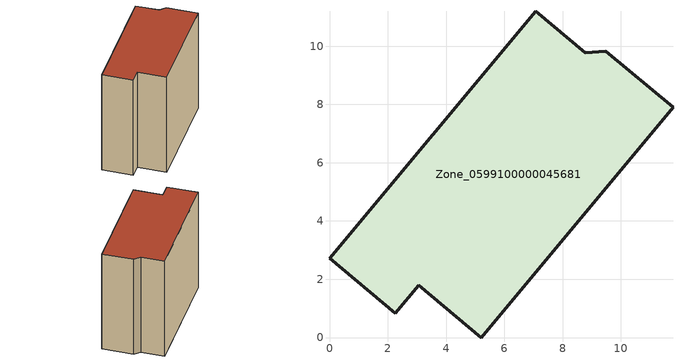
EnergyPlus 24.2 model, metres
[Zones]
Zone_0599100000045681
 floor ground (C_G): 8.78,9.77 9.49,9.83 11.79,7.9 5.2,0 3.06,1.79 2.26,0.83 0,2.72 7.08,11.19 z0
 wall outside (C_F): 7.08,11.19 0,2.72 2.26,0.83 3.06,1.79 5.2,0 11.79,7.9 9.49,9.83 8.78,9.77 7.08,11.19 z0:10.52
 roof outside (C_R): 8.78,9.77 7.08,11.19 0,2.72 2.26,0.83 3.06,1.79 5.2,0 11.79,7.9 9.49,9.83 z10.52
[BUILDING]
Pand.0599100000045681: North Axis=0; Terrain=City; Loads Convergence Tolerance Value=0.04; Temperature Convergence Tolerance Value=0.4; Solar Distribution=FullExterior; Maximum Number of Warmup Days=25; Minimum Number of Warmup Days=1
[Site:Location]
Rotterdam.The.Hague.AP_ZH_NLD Design_Conditions: Latitude=51.96; Longitude=4.45; Time Zone=1; Elevation=-4.5
[SITE:GROUNDTEMPERATURE:BUILDINGSURFACE]
18, 18, 18, 18, 18, 18, 18, 18, 18, 18, 18, 18
[MATERIAL] Thermal Absorptance=0.9; Solar Absorptance=0.7; Visible Absorptance=0.7
Name | Roughness | Thickness | Conductivity | Density | Specific Heat
G.TI.1946 | MediumSmooth | 0.15 | 1 | 540 | 1210
F.TI.1946 | Rough | 0.3 | 0.857143 | 1920 | 840
R.TI.1946 | MediumRough | 0.2 | 0.1 | 1500 | 1000
[CONSTRUCTION]
C_G: G.TI.1946
C_F: F.TI.1946
C_R: R.TI.1946
[ZONE]
Zone_0599100000045681: Type=1; Multiplier=1; Ceiling Height=Autocalculate; Volume=Autocalculate; Floor Area=autocalculate; Part of Total Floor Area=Yes
[ZONEINFILTRATION:DESIGNFLOWRATE]
Infil_Zone_0599100000045681: Zone or ZoneList or Space or SpaceList=Zone_0599100000045681; Schedule=AlwaysOn; Design Flow Rate Calculation Method=Flow/Area; Flow Rate per Floor Area=0.003; Constant Term Coefficient=1; Temperature Term Coefficient=0; Velocity Term Coefficient=0; Velocity Squared Term Coefficient=0
[HVACTEMPLATE:ZONE:IDEALLOADSAIRSYSTEM]
Zone_0599100000045681: Maximum Heating Supply Air Temperature=50; Minimum Cooling Supply Air Temperature=13; Maximum Heating Supply Air Humidity Ratio=0.0156; Minimum Cooling Supply Air Humidity Ratio=0.0077; Heating Limit=NoLimit; Cooling Limit=NoLimit; Dehumidification Control Type=ConstantSensibleHeatRatio; Cooling Sensible Heat Ratio=0.7; Dehumidification Setpoint=60; Humidification Control Type=None; Humidification Setpoint=30; Outdoor Air Method=None; Outdoor Air Flow Rate per Person=0.00944; Outdoor Air Flow Rate per Zone Floor Area=0; Outdoor Air Flow Rate per Zone=0; Demand Controlled Ventilation Type=None; Outdoor Air Economizer Type=NoEconomizer; Heat Recovery Type=None; Sensible Heat Recovery Effectiveness=0.7; Latent Heat Recovery Effectiveness=0.65
[ZONECONTROL:THERMOSTAT]
ThermostatControl_Zone_0599100000045681: Zone or ZoneList=Zone_0599100000045681; Control Type Schedule=DualSetpointControlType; Control 1=Thermostat_Zone_0599100000045681; Temperature Difference Between Cutout And Setpoint=0
[THERMOSTATSETPOINT:DUALSETPOINT]
Thermostat_Zone_0599100000045681: Heating Setpoint Temperature Schedule=HeatingSetpoint_Zone_0599100000045681; Cooling Setpoint Temperature Schedule=CoolingSetpoint_Zone_0599100000045681
[SCHEDULE:COMPACT]
HeatingSetpoint_Zone_0599100000045681: Through: 12/31, For: AllDays, Until: 24:00, 21
CoolingSetpoint_Zone_0599100000045681: Through: 12/31, For: AllDays, Until: 24:00, 24
DualSetpointControlType: Through: 12/31, For: AllDays, Until: 24:00, 4
AlwaysOn: Through: 12/31, For: AllDays, Until: 24:00, 1
